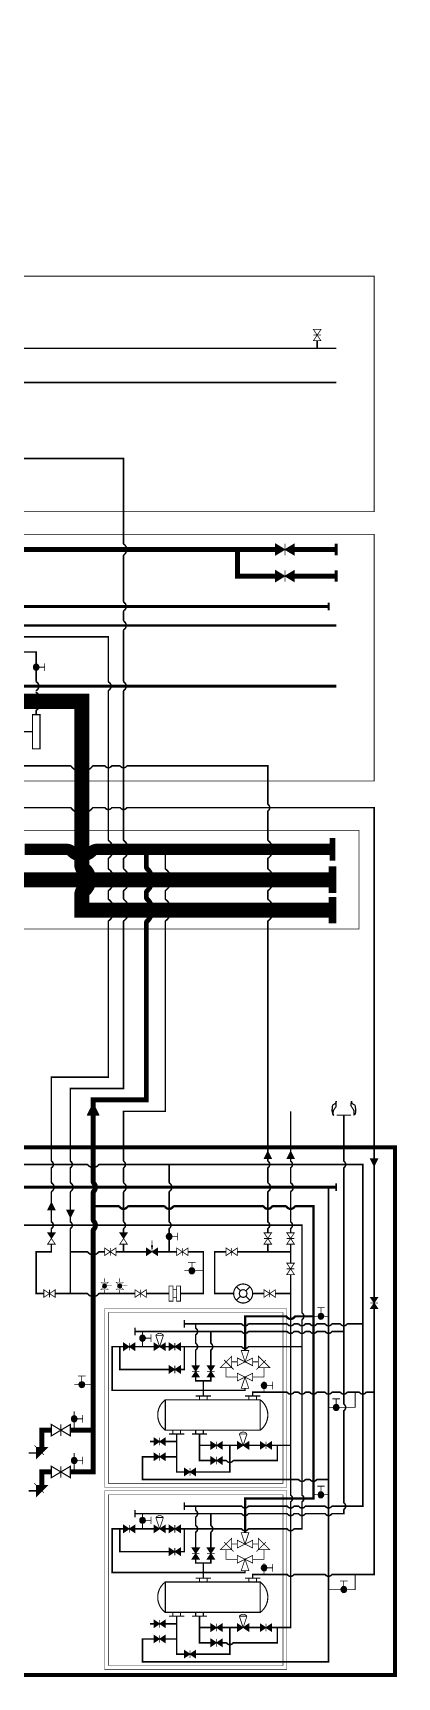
# Model space of a CAD drawing. Header units: millimetres. Extents: x 0 to 2500, y 0 to 1760.
# Drawn here: x 1770.1 to 1866.1, y 444.9 to 878.1 of the extents above; entities that cross this region are included whole.
import ezdxf

# ---------------------------------------------------------------- set-up
doc = ezdxf.new("R2010")
doc.units = ezdxf.units.MM
doc.linetypes.add('ACAD_ISO03W100', pattern=[30, 12, -18])
doc.linetypes.add('ACAD_ISO04W100', pattern=[30, 24, -3, 0, -3])
for name, color, linetype in [('Вентили регул.50', 7, 'Continuous'), ('Диафрагмы 80', 7, 'Continuous'), ('Емкости', 7, 'Continuous'), ('Задвижки 150', 7, 'Continuous'), ('Задвижки 50', 7, 'Continuous'), ('Клапаны 50', 7, 'Continuous'), ('Клапаны регул.50', 7, 'Continuous'), ('Краны 15', 7, 'Continuous'), ('Краны 20', 7, 'Continuous'), ('Краны 25', 7, 'Continuous'), ('Краны шар.пн.прив.700', 7, 'Continuous'), ('Краны шар.ручн.т.10', 7, 'Continuous'), ('Площадки', 7, 'Continuous'), ('ППК 50', 7, 'Continuous'), ('Рсходомеры', 7, 'Continuous'), ('Свечи', 7, 'Continuous'), ('Трубы 108', 7, 'Continuous'), ('Трубы 159', 7, 'Continuous'), ('Трубы 25', 7, 'Continuous'), ('Трубы 530', 7, 'Continuous'), ('Трубы 57', 7, 'Continuous'), ('Трубы 720', 7, 'Continuous'), ('Трубы 89', 7, 'Continuous'), ('Устр-ва переключ.', 7, 'Continuous'), ('Штрих пункт.', 7, 'ACAD_ISO04W100')]:
    doc.layers.add(name, color=color, linetype=linetype)

# ---------------------------------------------------------------- blocks, each defined once
blk = doc.blocks.new('Заглушка 159')
at = {"layer": 'Трубы 159', "const_width": 0.8}
blk.add_lwpolyline([(0, 1.5), (0, -1.5)], dxfattribs=at)
blk = doc.blocks.new('Заглушка 108')
at = {"layer": 'Трубы 108', "const_width": 0.5}
blk.add_lwpolyline([(0, 1), (0, -1)], dxfattribs=at)
blk = doc.blocks.new('Заглушка 530')
at = {"layer": 'Трубы 530', "const_width": 1.5}
blk.add_lwpolyline([(0, 3), (0, -3)], dxfattribs=at)
blk = doc.blocks.new('Кран шар.пн.прив.700')
at = {"layer": 'Краны шар.пн.прив.700'}
h = blk.add_hatch(color=256, dxfattribs=at)
h.paths.add_polyline_path([(4.5, 0), (0, 3.5), (0, -3.5)])
h.paths.add_polyline_path([(4.5, 0), (9, -3.5), (9, 3.5)])
at = {"layer": 'Краны шар.пн.прив.700', "const_width": 0.3}
for points in [[(0, 8), (9, 8), (9, 6), (0, 6)], [(0, 3.5), (0, -3.5), (9, 3.5), (9, -3.5)]]:
    blk.add_lwpolyline(points, close=True, dxfattribs=at)
blk.add_lwpolyline([(4.5, 0), (4.5, 6)], dxfattribs=at)
blk.add_lwpolyline([(1.67, 0, 1), (7.33, 0, 1), (1.67, 0, 1.883578)], format="xyb", dxfattribs=at)
blk = doc.blocks.new('Кран 20')
at = {"layer": 'Краны 20'}
blk.add_hatch(color=256, dxfattribs=at).paths.add_polyline_path([(0, 0.75, 1), (0, -0.75, 1)])
at = {"layer": 'Краны 20', "const_width": 0.2}
for points in [[(1, 2.25), (-1, 2.25)], [(0, 0.75), (0, 2.25)]]:
    blk.add_lwpolyline(points, dxfattribs=at)
at = {"layer": 'Краны 20'}
blk.add_lwpolyline([(0, 0.75, 1), (0, -0.75, 1), (0, 0.75, 1)], format="xyb", dxfattribs=at)
blk = doc.blocks.new('Задвижка 150 непрох.')
at = {"layer": 'Задвижки 150'}
h = blk.add_hatch(color=256, dxfattribs=at)
h.paths.add_polyline_path([(0, -1.5), (2.5, 0), (0, 1.5)])
h.paths.add_polyline_path([(2.5, 0), (5, -1.5), (5, 1.5)])
at = {"layer": 'Задвижки 150', "const_width": 0.2}
blk.add_lwpolyline([(5, -1.5), (0, 1.5), (0, -1.5), (5, 1.5)], close=True, dxfattribs=at)
blk.add_lwpolyline([(2.5, 1.5), (2.5, -1.5)], dxfattribs=at)
blk = doc.blocks.new('Задвижка 50')
at = {"layer": 'Задвижки 50', "const_width": 0.2}
blk.add_lwpolyline([(3, -1), (3, 1), (0, -1), (0, 1)], close=True, dxfattribs=at)
blk.add_lwpolyline([(1.5, 1), (1.5, -1)], dxfattribs=at)
blk = doc.blocks.new('Пересеч. 57-159')
at = {"layer": 'Трубы 57'}
blk.add_lwpolyline([(-1.6, 0, 0.4, 0.4, -0.236068), (-1.4, -0.1, 0.4, 0.4, 0.236068), (0, -0.8, 0.4, 0.4, 0.236068), (1.4, -0.1, 0.4, 0.4, -0.236068), (1.6, 0, 0, 0, 0)], format="xyseb", dxfattribs=at)
blk = doc.blocks.new('Пересеч. 57-108')
at = {"layer": 'Трубы 57', "const_width": 0.4}
blk.add_lwpolyline([(-1.4, 0, -0.236068), (-1, -0.2, 0.236068), (0, -0.7, 0.236068), (1, -0.2, -0.236068), (1.4, 0)], format="xyb", dxfattribs=at)
blk = doc.blocks.new('Пересеч. 57-57')
at = {"layer": 'Трубы 57'}
blk.add_lwpolyline([(-1, 0, 0.4, 0.4, -0.236068), (-0.8, -0.1, 0.4, 0.4, 0.236068), (0, -0.5, 0.4, 0.4, 0.236068), (0.8, -0.1, 0.4, 0.4, -0.236068), (1, 0, 0, 0, 0)], format="xyseb", dxfattribs=at)
blk = doc.blocks.new('Пересеч. 57-325')
at = {"layer": 'Трубы 57'}
blk.add_lwpolyline([(-2.5, 0, 0.4, 0.4, -0.236068), (-2.3, -0.1, 0.4, 0.4, 0.226986), (0, -1.3, 0.4, 0.4, 0.226986), (2.3, -0.1, 0.4, 0.4, -0.236068), (2.5, 0, 0, 0, 0)], format="xyseb", dxfattribs=at)
blk = doc.blocks.new('Пересеч.57-720')
at = {"layer": 'Краны 25'}
blk.add_lwpolyline([(-3, 0, 0.4, 0.4, -0.236068), (-2.8, -0.1, 0.4, 0.4, 0.236068), (0, -1.5, 0.4, 0.4, 0.236068), (2.8, -0.1, 0.4, 0.4, -0.236068), (3, 0, 0, 0, 0)], format="xyseb", dxfattribs=at)
blk = doc.blocks.new('Заглушка 720')
at = {"layer": 'Трубы 720', "const_width": 2}
blk.add_lwpolyline([(0, 3.5), (0, -3.5)], dxfattribs=at)
blk = doc.blocks.new('Пересеч. 159-720')
at = {"layer": 'Трубы 159', "const_width": 1.3}
blk.add_lwpolyline([(-3.5, 0, -0.205258), (-2.8, -0.3, 0.20548), (0, -1.5, 0.20548), (2.8, -0.3, -0.205258), (3.5, 0)], format="xyb", dxfattribs=at)
blk = doc.blocks.new('Пересеч. 530-720')
at = {"layer": 'Трубы 530'}
blk.add_lwpolyline([(-4, 0, 3, 3, -0.205258), (-2.6, -0.6, 3, 3, 0.207682), (0, -1.7, 3, 3, 0.207682), (2.6, -0.6, 3, 3, -0.205258), (4, 0, 0, 0, 0)], format="xyseb", dxfattribs=at)
blk = doc.blocks.new('Пересеч. 720-720')
at = {"layer": 'Трубы 720'}
blk.add_lwpolyline([(-4.1, 0, 4, 4, -0.209178), (-2.5, -0.7, 4, 4, 0.208085), (0, -1.8, 4, 4, 0.208085), (2.5, -0.7, 4, 4, -0.209178), (4.1, 0, 0, 0, 0)], format="xyseb", dxfattribs=at)
blk = doc.blocks.new('Стрелка 57')
at = {"layer": 'Трубы 57'}
h = blk.add_hatch(color=256, dxfattribs=at)
h.paths.add_polyline_path([(0, 0), (0, -1), (2, 0)])
h.paths.add_polyline_path([(0, 1), (0, 0), (2, 0)])
at = {"layer": 'Трубы 57', "const_width": 0.2}
blk.add_lwpolyline([(0, -1), (0, 1), (2, 0)], close=True, dxfattribs=at)
blk = doc.blocks.new('Задвижка 150')
at = {"layer": 'Задвижки 150', "const_width": 0.3}
blk.add_lwpolyline([(5, -1.5), (0, 1.5), (0, -1.5), (5, 1.5)], close=True, dxfattribs=at)
blk.add_lwpolyline([(2.5, 1.5), (2.5, -1.5)], dxfattribs=at)
blk = doc.blocks.new('ППК 50 непрох.')
at = {"layer": 'ППК 50'}
h = blk.add_hatch(color=256, dxfattribs=at)
h.paths.add_polyline_path([(-1.5, 0), (0, 1.5), (-1.5, 3)])
h.paths.add_polyline_path([(1.5, 0), (0, 1.5), (-1.5, 0)])
at = {"layer": 'ППК 50', "const_width": 0.2}
blk.add_lwpolyline([(-2, -0.5), (0.5, 2)], dxfattribs=at)
blk.add_lwpolyline([(1.5, 0), (-1.5, 3), (-1.5, 0)], close=True, dxfattribs=at)
blk = doc.blocks.new('Стрелка 159')
at = {"layer": 'Трубы 159'}
blk.add_hatch(color=256, dxfattribs=at).paths.add_polyline_path([(1.5, 0), (-1.5, 0), (0, -3)])
blk.add_lwpolyline([(-1.5, 0), (1.5, 0), (0, -3)], close=True, dxfattribs=at)
blk = doc.blocks.new('Клапан 50')
at = {"layer": 'Клапаны 50'}
blk.add_hatch(color=256, dxfattribs=at).paths.add_polyline_path([(3, -1), (3, 1), (1.5, 0)])
at = {"layer": 'Клапаны 50', "const_width": 0.2}
blk.add_lwpolyline([(0, 1), (0, -1), (3, 1), (3, -1)], close=True, dxfattribs=at)
blk = doc.blocks.new('Задвижка 50 непрох.')
at = {"layer": 'Задвижки 50'}
h = blk.add_hatch(color=256, dxfattribs=at)
h.paths.add_polyline_path([(0, 1), (0, -1), (1.5, 0)])
h.paths.add_polyline_path([(3, -1), (3, 1), (1.5, 0)])
at = {"layer": 'Задвижки 50', "const_width": 0.2}
blk.add_lwpolyline([(3, -1), (3, 1), (0, -1), (0, 1)], close=True, dxfattribs=at)
blk.add_lwpolyline([(1.5, 1), (1.5, -1)], dxfattribs=at)
blk = doc.blocks.new('Кран шар.ручн.т.10')
at = {"layer": 'Краны шар.ручн.т.10'}
h = blk.add_hatch(color=256, dxfattribs=at)
h.paths.add_polyline_path([(1, 0), (1.35, -0.35, 0.198912), (1.5, 0, 0.198912), (1.35, 0.35)])
h.paths.add_polyline_path([(0.65, -0.35, 0.414214), (1.35, -0.35), (1, 0)])
h.paths.add_polyline_path([(0.5, 0, 0.198912), (0.65, -0.35), (1, 0), (0.65, 0.35, 0.198912)])
h.paths.add_polyline_path([(1, 0), (1.35, 0.35, 0.414214), (0.65, 0.35)])
at = {"layer": 'Краны шар.ручн.т.10', "const_width": 0.1}
blk.add_lwpolyline([(0, 1), (0, -1), (2, 1), (2, -1)], close=True, dxfattribs=at)
at = {"layer": 'Краны шар.ручн.т.10'}
blk.add_lwpolyline([(0.5, 0, 1), (1.5, 0, 1), (0.5, 0, 1)], format="xyb", dxfattribs=at)
at = {"layer": 'Краны шар.ручн.т.10', "const_width": 0.1}
blk.add_lwpolyline([(1, 0), (1, 2)], dxfattribs=at)
blk = doc.blocks.new('Вентиль регул. 50 непрох.')
at = {"layer": 'Вентили регул.50'}
h = blk.add_hatch(color=256, dxfattribs=at)
h.paths.add_polyline_path([(0, 1), (0, -1), (1.5, 0)])
h.paths.add_polyline_path([(3, 1), (1.5, 0), (3, -1)])
at = {"layer": 'Вентили регул.50', "const_width": 0.2}
blk.add_lwpolyline([(3, -1), (3, 1), (0, -1), (0, 1)], close=True, dxfattribs=at)
blk.add_lwpolyline([(1.5, 1.7), (1.5, 3)], dxfattribs=at)
at = {"layer": 'Вентили регул.50'}
blk.add_solid([(1.78, 1.7), (1.5, 0), (1.22, 1.7)], dxfattribs=at)
blk = doc.blocks.new('Диафрагма 80')
at = {"layer": 'Диафрагмы 80', "const_width": 0.2}
for points in [[(-2, 0), (2, 0), (2, -1), (-2, -1)], [(-2, -2), (2, -2), (2, -3), (-2, -3)]]:
    blk.add_lwpolyline(points, close=True, dxfattribs=at)
for points in [[(-1, -1), (-1, -2)], [(1, -1), (1, -2)]]:
    blk.add_lwpolyline(points, dxfattribs=at)
blk = doc.blocks.new('Рсходомер')
at = {"layer": 'Рсходомеры', "const_width": 0.3}
for points in [[(0.73, -1.77, 1), (4.27, 1.77, 1), (0.73, -1.77, 2.135042)], [(3.21, -0.71, 1), (1.79, 0.71, 1), (3.21, -0.71, 1)]]:
    blk.add_lwpolyline(points, format="xyb", dxfattribs=at)
for points in [[(1.79, 0.71), (0.73, 1.77)], [(3.21, 0.71), (4.27, 1.77)], [(0.73, -1.77), (1.79, -0.71)], [(4.27, -1.77), (3.21, -0.71)]]:
    blk.add_lwpolyline(points, dxfattribs=at)
blk = doc.blocks.new('Пересеч. 159-108')
at = {"layer": 'Трубы 159'}
blk.add_lwpolyline([(-1.5, 0, 1.3, 1.3, -0.192582), (-1, -0.2, 1.3, 1.3, 0.192582), (0, -0.6, 1.3, 1.3, 0.192582), (1, -0.2, 1.3, 1.3, -0.192582), (1.5, 0, 0, 0, 0)], format="xyseb", dxfattribs=at)
blk = doc.blocks.new('Пересеч. 89-108')
at = {"layer": 'Трубы 89', "const_width": 0.6}
blk.add_lwpolyline([(-1.4, 0, -0.236068), (-1, -0.2, 0.236068), (0, -0.7, 0.236068), (1, -0.2, -0.236068), (1.4, 0)], format="xyb", dxfattribs=at)
blk = doc.blocks.new('Заглушка 57')
at = {"layer": 'Трубы 57', "const_width": 0.4}
blk.add_lwpolyline([(0, 1), (0, -1)], dxfattribs=at)
blk = doc.blocks.new('Устр-во переключ. 50')
at = {"layer": 'Устр-ва переключ.', "const_width": 0.2}
for points in [[(-7, 2), (-7, 5), (-4.5, 5)], [(-5, 3), (-2.5, 5.5)], [(-3, 3.5), (-3, 2)], [(-7, -2), (-7, -5), (-4.5, -5)], [(-5, -3), (-2.5, -5.5)], [(-3, -3.5), (-3, -2)]]:
    blk.add_lwpolyline(points, dxfattribs=at)
for points in [[(-1.5, 3.5), (-4.5, 6.5), (-4.5, 3.5)], [(-6, -2), (-8, -2), (-6, 2), (-8, 2)], [(-2, -2), (-4, -2), (-2, 2), (-4, 2)], [(-4.5, -6.5), (-4.5, -3.5), (-1.5, -3.5)]]:
    blk.add_lwpolyline(points, close=True, dxfattribs=at)
at = {"layer": 'Устр-ва переключ.'}
for points in [[(-7, 0, 0.2, 0.2, 0), (-10, 1, 0.2, 0.2, 0), (-10, -1, 0.2, 0.2, 0), (-7, 0, 0, 0, 0)], [(-3, 0, 0.2, 0.2, 0), (0, -1, 0.2, 0.2, 0), (0, 1, 0.2, 0.2, 0), (-3, 0, 0, 0, 0)]]:
    blk.add_lwpolyline(points, format="xyseb", dxfattribs=at)
blk = doc.blocks.new('Кран 15')
at = {"layer": 'Краны 15'}
blk.add_hatch(color=256, dxfattribs=at).paths.add_polyline_path([(-0.75, 0.75, 1), (0.75, 0.75, 1)])
at = {"layer": 'Краны 15', "const_width": 0.2}
for points in [[(-2.25, 1.75), (-2.25, -0.25)], [(-0.75, 0.75), (-2.25, 0.75)]]:
    blk.add_lwpolyline(points, dxfattribs=at)
at = {"layer": 'Краны 15'}
blk.add_lwpolyline([(-0.75, 0.75, 1), (0.75, 0.75, 1), (-0.75, 0.75, 1)], format="xyb", dxfattribs=at)
blk = doc.blocks.new('Клапан регул.50 непрох.')
at = {"layer": 'Клапаны регул.50'}
h = blk.add_hatch(color=256, dxfattribs=at)
h.paths.add_polyline_path([(0, 1), (0, -1), (1.5, 0)])
h.paths.add_polyline_path([(1.5, 0), (3, -1), (3, 1)])
blk.add_hatch(color=256, dxfattribs=at).paths.add_polyline_path([(3, -1), (3, 1), (1.5, 0)])
at = {"layer": 'Клапаны регул.50', "const_width": 0.2}
blk.add_lwpolyline([(0, 1), (0, -1), (3, 1), (3, -1)], close=True, dxfattribs=at)
blk.add_lwpolyline([(2.5, 3, 0.5), (0.5, 3)], format="xyb", dxfattribs=at)
for points in [[(0.5, 3), (1.5, 0)], [(0.5, 3), (2.5, 3)], [(2.5, 3), (1.5, 0)]]:
    blk.add_lwpolyline(points, dxfattribs=at)

msp = doc.modelspace()

# ---------------------------------------------------------------- linework, layer by layer
at = {"layer": 'Емкости', "const_width": 0.3}
for points in [[(1805, 518, 0.5), (1805, 510)], [(1830, 510, 0.5), (1830, 518)], [(1805, 470, 0.5), (1805, 462)], [(1830, 462, 0.5), (1830, 470)]]:
    msp.add_lwpolyline(points, format="xyb", dxfattribs=at)
for points in [[(1805, 510), (1830, 510), (1830, 518), (1805, 518)], [(1805, 462), (1830, 462), (1830, 470), (1805, 470)]]:
    msp.add_lwpolyline(points, close=True, dxfattribs=at)
for points in [[(1813, 519), (1817, 519)], [(1814, 518), (1814, 519)], [(1816, 518), (1816, 519)], [(1826, 519), (1830, 519)], [(1827, 518), (1827, 519)], [(1829, 518), (1829, 519)], [(1806, 509), (1810, 509)], [(1807, 510), (1807, 509)], [(1809, 510), (1809, 509)], [(1812, 509), (1816, 509)], [(1813, 510), (1813, 509)], [(1815, 510), (1815, 509)], [(1813, 471), (1817, 471)], [(1814, 470), (1814, 471)], [(1816, 470), (1816, 471)], [(1826, 471), (1830, 471)], [(1827, 470), (1827, 471)], [(1829, 470), (1829, 471)], [(1806, 461), (1810, 461)], [(1807, 462), (1807, 461)], [(1809, 462), (1809, 461)], [(1812, 461), (1816, 461)], [(1813, 462), (1813, 461)], [(1815, 462), (1815, 461)]]:
    msp.add_lwpolyline(points, dxfattribs=at)
at = {"layer": 'Площадки', "const_width": 0.1}
for points in [[(1328, 585), (1866, 585), (1866, 445), (1328, 445)], [(1865, 446), (1329, 446), (1329, 584), (1865, 584)], [(1789, 542), (1837, 542), (1837, 495), (1789, 495)], [(1790, 541), (1836, 541), (1836, 496), (1790, 496)], [(1789, 494), (1837, 494), (1837, 447), (1789, 447)], [(1790, 493), (1836, 493), (1836, 448), (1790, 448)]]:
    msp.add_lwpolyline(points, close=True, dxfattribs=at)
at = {"layer": 'Площадки', "linetype": 'ACAD_ISO03W100', "ltscale": 1.5, "const_width": 1}
msp.add_lwpolyline([(1328.5, 584.5), (1865.5, 584.5), (1865.5, 445.5), (1328.5, 445.5)], close=True, dxfattribs=at)
at = {"layer": 'Свечи', "const_width": 0.3}
msp.add_lwpolyline([(1850.12, 593), (1853.88, 593)], dxfattribs=at)
at = {"layer": 'Свечи'}
for points, start_tangent, end_tangent in [([(1849.38, 593), (1849, 593.46), (1848.88, 594.15), (1848.88, 594.49), (1848.95, 594.72), (1848.98, 595.04), (1848.98, 595.31), (1849.07, 595.59), (1849.38, 595.81), (1849.64, 595.97), (1849.84, 596.13), (1849.94, 596.36), (1849.98, 596.64), (1849.98, 596.59), (1850, 596.32), (1850.03, 595.93), (1850.03, 595.58), (1849.98, 595.26), (1849.8, 595.01), (1849.59, 594.69), (1849.34, 594.28), (1849.25, 593.87), (1849.22, 593.37), (1849.25, 593.16), (1849.38, 593)], (-0.877827, 0.478977), (-0.877827, 0.478977)), ([(1854.62, 593), (1855, 593.46), (1855.12, 594.15), (1855.12, 594.49), (1855.05, 594.72), (1855.02, 595.04), (1855.02, 595.31), (1854.93, 595.59), (1854.62, 595.81), (1854.36, 595.97), (1854.16, 596.13), (1854.06, 596.36), (1854.02, 596.64), (1854.02, 596.59), (1854, 596.32), (1853.97, 595.93), (1853.97, 595.58), (1854.02, 595.26), (1854.2, 595.01), (1854.41, 594.69), (1854.66, 594.28), (1854.75, 593.87), (1854.78, 593.37), (1854.75, 593.16), (1854.62, 593)], (0.877827, 0.478977), (0.877827, 0.478977))]:
    msp.add_spline(points, degree=3, dxfattribs=dict(at, start_tangent=start_tangent, end_tangent=end_tangent))
at = {"layer": 'Трубы 108'}
for points in [[(1618.4, 727, 0.8, 0.8, 0), (1848, 727, 0, 0, 0)], [(1618.4, 706, 0.8, 0.8, 0), (1850, 706, 0, 0, 0)]]:
    msp.add_lwpolyline(points, format="xyseb", dxfattribs=at)
at = {"layer": 'Трубы 108', "const_width": 0.8}
msp.add_lwpolyline([(1709, 574), (1850, 574)], dxfattribs=at)
at = {"layer": 'Трубы 159', "const_width": 1.3}
for points in [[(1834, 742), (1676.5, 742)], [(1824, 742), (1824, 735), (1834, 735)], [(1839, 735), (1850, 735)], [(1800, 663), (1800, 658.5)], [(1800, 651.5), (1800, 650.5)], [(1800, 643.5), (1800, 597), (1786, 597), (1786, 575.5)], [(1786, 572.5), (1786, 565.5)], [(1786, 562.5), (1786, 499), (1780, 499)], [(1775, 510), (1772.5, 510), (1772.5, 505.5)], [(1786, 510), (1780, 510)]]:
    msp.add_lwpolyline(points, dxfattribs=at)
at = {"layer": 'Трубы 159'}
for points in [[(1850, 742, 1.3, 1.3, 0), (1839, 742, 1.3, 1.3, 0)], [(1775, 499, 1.3, 1.3, 0), (1772.5, 499, 1.3, 1.3, 0), (1772.5, 495.5, 0, 0, 0)]]:
    msp.add_lwpolyline(points, format="xyseb", dxfattribs=at)
at = {"layer": 'Трубы 25', "const_width": 0.2}
for points in [[(1815, 552), (1810, 552)], [(1789, 549), (1789, 550)], [(1789, 546), (1789, 547)], [(1793, 549), (1793, 550)], [(1793, 546), (1793, 547)], [(1848, 540), (1844, 540)], [(1799, 536), (1799, 532)], [(1786, 522), (1781, 522)], [(1831, 520), (1831, 523)], [(1855, 520), (1855, 516), (1848, 516)], [(1781, 510), (1781, 515)], [(1781, 499), (1781, 504)], [(1848, 493), (1844, 493)], [(1799, 488), (1799, 484)], [(1831, 472), (1831, 475)], [(1855, 472), (1855, 468), (1848, 468)]]:
    msp.add_lwpolyline(points, dxfattribs=at)
at = {"layer": 'Трубы 530', "const_width": 3}
for points in [[(1779, 663), (1768, 663)], [(1849, 663), (1787, 663)]]:
    msp.add_lwpolyline(points, dxfattribs=at)
at = {"layer": 'Трубы 57', "const_width": 0.4}
for points in [[(1845, 795), (1845, 797)], [(1711.4, 795), (1850, 795)], [(1711.4, 786), (1850, 786)], [(1711, 719), (1790, 719), (1790, 707.4)], [(1771, 707.4), (1771, 715), (1706.4, 715)], [(1790, 704.6), (1790, 665.5)], [(1771, 698.5), (1771, 699.5)], [(1767, 685), (1780, 685)], [(1786, 685), (1789, 685)], [(1767, 674), (1780, 674)], [(1786, 674), (1789, 674)], [(1791, 674), (1793, 674)], [(1805, 663), (1805, 658)], [(1790, 644), (1790, 603), (1775, 603), (1775, 581)], [(1805, 644), (1805, 594), (1794, 594), (1794, 581)], [(1832, 644), (1832, 581)], [(1708.6, 601), (1719, 601), (1719, 580), (1784.4, 580)], [(1838, 594), (1838, 581)], [(1852, 593), (1852, 581)], [(1775, 579), (1775, 575.4)], [(1794, 579), (1794, 575.4)], [(1806, 580), (1806, 575.4)], [(1832, 579), (1832, 575.4)], [(1838, 579), (1838, 575.4)], [(1852, 579), (1852, 517)], [(1775, 572.6), (1775, 565)], [(1794, 572.6), (1794, 565)], [(1806, 572.6), (1806, 565)], [(1832, 572.6), (1832, 565)], [(1838, 572.6), (1838, 565)], [(1747.4, 564), (1841, 564), (1841, 541)], [(1775, 563), (1775, 562)], [(1794, 563), (1794, 562)], [(1806, 563), (1806, 557)], [(1832, 563), (1832, 562)], [(1838, 563), (1838, 562)], [(1775, 559), (1775, 557), (1771, 557), (1771, 546), (1773, 546)], [(1838, 559), (1838, 554)], [(1800, 557), (1792, 557)], [(1808, 557), (1803, 557)], [(1809, 546), (1815, 546), (1815, 557), (1811, 557)], [(1821, 557), (1818, 557), (1818, 546), (1823, 546)], [(1838, 557), (1824, 557)], [(1776, 546), (1784.4, 546)], [(1787.6, 546), (1797, 546)], [(1800, 546), (1806, 546)], [(1828, 546), (1831, 546)], [(1834, 546), (1838, 546)], [(1825, 538), (1810, 538)], [(1813, 538), (1813, 537)], [(1837, 538), (1827, 538)], [(1840, 538), (1839, 538)], [(1841, 539), (1841, 493)], [(1843, 538), (1842, 538)], [(1847, 538), (1845, 538)], [(1851, 538), (1849, 538)], [(1857, 538), (1853, 538)], [(1825, 536), (1797, 536)], [(1813, 535), (1813, 533)], [(1817, 533), (1817, 536)], [(1837, 536), (1827, 536)], [(1840, 536), (1839, 536)], [(1843, 536), (1842, 536)], [(1847, 536), (1845, 536)], [(1852, 536), (1849, 536)], [(1794, 532), (1791, 532), (1791, 520.5), (1826, 520.5), (1826, 521)], [(1806, 526), (1793, 526), (1793, 532)], [(1802, 532), (1797, 532)], [(1806, 532), (1805, 532)], [(1810, 532), (1810, 526), (1809, 526)], [(1825, 532), (1809, 532)], [(1813, 531), (1813, 527)], [(1817, 527), (1817, 531)], [(1841, 532), (1827, 532)], [(1813, 524), (1813, 523), (1817, 523), (1817, 524)], [(1815, 523), (1815, 519)], [(1837, 520), (1828, 520), (1828, 519)], [(1840, 520), (1839, 520)], [(1843, 520), (1842, 520)], [(1847, 520), (1845, 520)], [(1851, 520), (1849, 520)], [(1856, 520), (1853, 520)], [(1860, 520), (1858, 520)], [(1802, 507), (1801, 507)], [(1808, 507), (1805, 507)], [(1808, 509), (1808, 499), (1810, 499)], [(1769, 504), (1771, 504)], [(1840, 497), (1799, 497), (1799, 503), (1802, 503)], [(1805, 503), (1808, 503)], [(1813, 499), (1822, 499), (1822, 506)], [(1817, 506), (1814, 506)], [(1824, 506), (1820, 506)], [(1830, 506), (1827, 506)], [(1838, 506), (1833, 506)], [(1820, 502), (1821, 502)], [(1769, 494), (1771, 494)], [(1843, 497), (1842, 497)], [(1848, 497), (1845, 497)], [(1825, 490), (1810, 490)], [(1813, 490), (1813, 489)], [(1837, 490), (1827, 490)], [(1840, 490), (1839, 490)], [(1847, 490), (1842, 490)], [(1825, 488), (1797, 488)], [(1813, 487), (1813, 485)], [(1817, 485), (1817, 488)], [(1837, 488), (1827, 488)], [(1840, 488), (1839, 488)], [(1847, 488), (1842, 488)], [(1794, 484), (1791, 484), (1791, 472.5), (1826, 472.5), (1826, 473)], [(1806, 478), (1793, 478), (1793, 484)], [(1802, 484), (1797, 484)], [(1806, 484), (1805, 484)], [(1810, 484), (1810, 478), (1809, 478)], [(1825, 484), (1809, 484)], [(1813, 483), (1813, 479)], [(1817, 479), (1817, 483)], [(1837, 484), (1827, 484)], [(1813, 476), (1813, 475), (1817, 475), (1817, 476)], [(1815, 475), (1815, 471)], [(1837, 472), (1828, 472), (1828, 471)], [(1847, 472), (1839, 472)], [(1802, 459), (1801, 459)], [(1808, 459), (1805, 459)], [(1808, 461), (1808, 451), (1810, 451)], [(1805, 455), (1808, 455)], [(1813, 451), (1822, 451), (1822, 458)], [(1817, 458), (1814, 458)], [(1824, 458), (1820, 458)], [(1830, 458), (1827, 458)], [(1820, 454), (1821, 454)]]:
    msp.add_lwpolyline(points, dxfattribs=at)
at = {"layer": 'Трубы 57'}
for points in [[(1711.4, 766, 0.4, 0.4, 0), (1794, 766, 0.4, 0.4, 0), (1794, 743.6, 0.4, 0.4, 0)], [(1794, 740.4, 0.4, 0.4, 0), (1794, 728.4, 0.4, 0.4, 0)], [(1794, 725.6, 0.4, 0.4, 0), (1794, 723.4, 0.4, 0.4, 0)], [(1794, 720.6, 0.4, 0.4, 0), (1794, 707.4, 0.4, 0.4, 0)], [(1794, 704.6, 0.4, 0.4, 0), (1794, 665.5, 0.4, 0.4, 0)], [(1791, 685, 0.4, 0.4, 0), (1793, 685, 0.4, 0.4, 0)], [(1795, 685, 0.4, 0.4, 0), (1832, 685, 0.4, 0.4, 0), (1832, 675, 0.4, 0.4, 0)], [(1795, 674, 0.4, 0.4, 0), (1860, 674, 0.4, 0.4, 0), (1860, 545, 0.4, 0.4, 0)], [(1832, 673, 0.4, 0.4, 0), (1832, 665.5, 0.4, 0.4, 0)], [(1790, 660.5, 0.4, 0.4, 0), (1790, 658, 0.4, 0.4, 0)], [(1794, 660.5, 0.4, 0.4, 0), (1794, 658, 0.4, 0.4, 0)], [(1832, 660.5, 0.4, 0.4, 0), (1832, 658, 0.4, 0.4, 0)], [(1790, 652, 0.4, 0.4, 0), (1790, 650, 0.4, 0.4, 0)], [(1794, 652, 0.4, 0.4, 0), (1794, 650, 0.4, 0.4, 0)], [(1805, 652, 0.4, 0.4, 0), (1805, 650, 0.4, 0.4, 0)], [(1832, 652, 0.4, 0.4, 0), (1832, 650, 0.4, 0.4, 0)], [(1794, 644, 0.4, 0.4, 0), (1794, 600, 0.4, 0.4, 0), (1780, 600, 0.4, 0.4, 0), (1780, 581, 0.4, 0.4, 0)], [(1780, 579, 0.4, 0.4, 0), (1780, 575.4, 0.4, 0.4, 0)], [(1787.6, 580, 0.4, 0.4, 0), (1857, 580, 0.4, 0.4, 0), (1857, 490, 0.4, 0.4, 0), (1849, 490, 0, 0, 0)], [(1780, 572.6, 0.4, 0.4, 0), (1780, 565, 0.4, 0.4, 0)], [(1848, 574, 0.4, 0.4, 0), (1848, 449, 0.4, 0.4, 0), (1799, 449, 0.4, 0.4, 0), (1799, 455, 0.4, 0.4, 0), (1802, 455, 0, 0, 0)], [(1780, 563, 0.4, 0.4, 0), (1780, 546, 0, 0, 0)], [(1794, 559, 0.4, 0.4, 0), (1794, 557, 0, 0, 0)], [(1832, 559, 0.4, 0.4, 0), (1832, 557, 0, 0, 0)], [(1784.4, 557, 0.4, 0.4, 0), (1780, 557, 0, 0, 0)], [(1789, 557, 0.4, 0.4, 0), (1787.6, 557, 0.4, 0.4, 0)], [(1838, 551, 0.4, 0.4, 0), (1838, 493, 0.4, 0.4, 0)], [(1860, 542, 0.4, 0.4, 0), (1860, 472, 0.4, 0.4, 0), (1849, 472, 0, 0, 0)], [(1852, 515, 0.4, 0.4, 0), (1852, 491, 0.4, 0.4, 0)], [(1817, 502, 0.4, 0.4, 0), (1814, 502, 0.4, 0.4, 0), (1814, 509, 0, 0, 0)], [(1823, 502, 0.4, 0.4, 0), (1834.5, 502, 0.4, 0.4, 0), (1834.5, 506, 0, 0, 0)], [(1838, 491, 0.4, 0.4, 0), (1838, 458, 0.4, 0.4, 0), (1833, 458, 0, 0, 0)], [(1841, 491, 0.4, 0.4, 0), (1841, 484, 0.4, 0.4, 0), (1839, 484, 0, 0, 0)], [(1852, 489, 0.4, 0.4, 0), (1852, 488, 0.4, 0.4, 0), (1849, 488, 0, 0, 0)], [(1817, 454, 0.4, 0.4, 0), (1814, 454, 0.4, 0.4, 0), (1814, 461, 0, 0, 0)], [(1823, 454, 0.4, 0.4, 0), (1834.5, 454, 0.4, 0.4, 0), (1834.5, 458, 0, 0, 0)]]:
    msp.add_lwpolyline(points, format="xyseb", dxfattribs=at)
at = {"layer": 'Трубы 720', "const_width": 4}
for points in [[(1719, 698.5), (1719, 702), (1738, 702), (1738, 655), (1849, 655)], [(1783, 659.1), (1783, 702), (1764, 702), (1764, 698.5)], [(1849, 647), (1783, 647), (1783, 650.9)]]:
    msp.add_lwpolyline(points, dxfattribs=at)
at = {"layer": 'Трубы 89', "const_width": 0.6}
for points in [[(1711.4, 722), (1850, 722)], [(1786, 569), (1792.6, 569)], [(1795.4, 569), (1804.6, 569)], [(1807.4, 569), (1830.6, 569)], [(1833.4, 569), (1836.6, 569)], [(1836.6, 540), (1826, 540), (1826, 531)], [(1844, 540), (1839.4, 540)]]:
    msp.add_lwpolyline(points, dxfattribs=at)
at = {"layer": 'Трубы 89'}
msp.add_lwpolyline([(1839.4, 569, 0.6, 0.6, 0), (1844, 569, 0.6, 0.6, 0), (1844, 492, 0.6, 0.6, 0), (1826, 492, 0.6, 0.6, 0), (1826, 483, 0, 0, 0)], format="xyseb", dxfattribs=at)
at = {"layer": 'Штрих пункт.', "const_width": 0.2}
for points in [[(1856, 642), (1256, 642), (1256, 878), (1300, 878), (1300, 668), (1856, 668)], [(1860, 752), (1860, 814), (1095, 814), (1095, 631), (1140, 631), (1140, 752)], [(1860, 681), (1166, 681), (1166, 627), (1166, 596), (1095, 596), (1095, 627), (1143, 627), (1143, 746), (1860, 746)]]:
    msp.add_lwpolyline(points, close=True, dxfattribs=at)

# ---------------------------------------------------------------- block references
at = {"layer": 'Вентили регул.50'}
msp.add_blockref('Вентиль регул. 50 непрох.', (1800, 557), dxfattribs=at)
at = {"layer": 'Диафрагмы 80', "rotation": 90}
msp.add_blockref('Диафрагма 80', (1806, 546), dxfattribs=at)
at = {"layer": 'Задвижки 150'}
for name, p in [('Задвижка 150 непрох.', (1834, 742)), ('Задвижка 150 непрох.', (1834, 735)), ('Задвижка 150', (1775, 510)), ('Задвижка 150', (1775, 499))]:
    msp.add_blockref(name, p, dxfattribs=at)
at = {"layer": 'Задвижки 50'}
for name, p, rotation in [('Задвижка 50', (1845, 797), 90), ('Клапан 50', (1775, 559), 90), ('Клапан 50', (1794, 559), 90), ('Задвижка 50 непрох.', (1813, 527), 270), ('Задвижка 50 непрох.', (1817, 527), 270), ('Задвижка 50 непрох.', (1813, 479), 270), ('Задвижка 50 непрох.', (1817, 479), 270)]:
    msp.add_blockref(name, p, dxfattribs=dict(at, rotation=rotation))
for p in [(1794, 532), (1806, 532), (1806, 526), (1802, 507), (1817, 506), (1830, 506), (1802, 503), (1817, 502), (1810, 499), (1794, 484), (1806, 484), (1806, 478), (1802, 459), (1817, 458), (1830, 458), (1802, 455), (1817, 454), (1810, 451)]:
    msp.add_blockref('Задвижка 50 непрох.', p, dxfattribs=at)
at = {"layer": 'Клапаны регул.50'}
for p in [(1802, 532), (1824, 506), (1802, 484), (1824, 458)]:
    msp.add_blockref('Клапан регул.50 непрох.', p, dxfattribs=at)
at = {"layer": 'Краны 15'}
for p, rotation in [((1845.25, 540), 270), ((1799, 535), 180), ((1831, 522.5), 180), ((1849.25, 516), 270), ((1845.25, 493), 270), ((1799, 487), 180), ((1831, 474.5), 180), ((1851.25, 468), 270)]:
    msp.add_blockref('Кран 15', p, dxfattribs=dict(at, rotation=rotation))
at = {"layer": 'Краны 20', "rotation": 270}
for p in [(1771, 711), (1806, 561), (1781, 513), (1781, 502)]:
    msp.add_blockref('Кран 20', p, dxfattribs=at)
at = {"layer": 'Краны 20'}
for p in [(1812, 552), (1783, 522)]:
    msp.add_blockref('Кран 20', p, dxfattribs=at)
at = {"layer": 'Краны шар.пн.прив.700', "rotation": 270}
msp.add_blockref('Кран шар.пн.прив.700', (1764, 698.5), dxfattribs=at)
at = {"layer": 'Краны шар.ручн.т.10', "rotation": 270}
for p in [(1789, 549), (1793, 549)]:
    msp.add_blockref('Кран шар.ручн.т.10', p, dxfattribs=at)
at = {"layer": 'ППК 50', "rotation": 270}
for p in [(1771, 504), (1771, 494)]:
    msp.add_blockref('ППК 50 непрох.', p, dxfattribs=at)
at = {"layer": 'Рсходомеры'}
msp.add_blockref('Рсходомер', (1823, 546), dxfattribs=at)
at = {"layer": 'Трубы 108'}
for p in [(1848, 727), (1850, 574)]:
    msp.add_blockref('Заглушка 108', p, dxfattribs=at)
at = {"layer": 'Трубы 159'}
for name, p in [('Заглушка 159', (1850, 742)), ('Заглушка 159', (1850, 735)), ('Задвижка 50', (1789, 557)), ('Задвижка 50', (1808, 557)), ('Задвижка 50', (1821, 557)), ('Задвижка 50', (1773, 546)), ('Задвижка 50', (1797, 546)), ('Задвижка 50', (1831, 546))]:
    msp.add_blockref(name, p, dxfattribs=at)
for name, p, rotation in [('Пересеч. 159-720', (1800, 655), 90), ('Пересеч. 159-720', (1800, 647), 90), ('Стрелка 159', (1786, 593), 180), ('Пересеч. 159-108', (1786, 574), 90), ('Пересеч. 159-108', (1786, 564), 90), ('Задвижка 50', (1832, 562), 270), ('Задвижка 50', (1838, 562), 270), ('Задвижка 50', (1838, 554), 270), ('Задвижка 50 непрох.', (1860, 545), 270)]:
    msp.add_blockref(name, p, dxfattribs=dict(at, rotation=rotation))
at = {"layer": 'Трубы 530'}
for name, p in [('Пересеч. 530-720', (1783, 663)), ('Заглушка 530', (1849, 663))]:
    msp.add_blockref(name, p, dxfattribs=at)
at = {"layer": 'Трубы 57'}
for name, p, rotation in [('Пересеч. 57-159', (1794, 742), 90), ('Пересеч. 57-108', (1794, 727), 90), ('Пересеч. 57-108', (1794, 722), 90), ('Пересеч. 57-108', (1771, 706), 90), ('Пересеч. 57-108', (1790, 706), 90), ('Пересеч. 57-108', (1794, 706), 90), ('Пересеч. 57-325', (1771, 702), 90), ('Пересеч. 57-57', (1832, 674), 90), ('Пересеч. 57-325', (1790, 663), 90), ('Пересеч. 57-325', (1794, 663), 90), ('Пересеч. 57-325', (1832, 663), 90), ('Пересеч.57-720', (1790, 655), 90), ('Пересеч.57-720', (1794, 655), 90), ('Пересеч.57-720', (1805, 655), 90), ('Пересеч.57-720', (1832, 655), 90), ('Пересеч.57-720', (1790, 647), 90), ('Пересеч.57-720', (1794, 647), 90), ('Пересеч.57-720', (1805, 647), 90), ('Пересеч.57-720', (1832, 647), 90), ('Пересеч. 57-57', (1775, 580), 90), ('Пересеч. 57-57', (1780, 580), 90), ('Пересеч. 57-57', (1794, 580), 90), ('Стрелка 57', (1832, 581.5), 90), ('Пересеч. 57-57', (1832, 580), 90), ('Стрелка 57', (1838, 581.5), 90), ('Пересеч. 57-57', (1838, 580), 90), ('Пересеч. 57-57', (1852, 580), 90), ('Стрелка 57', (1860, 581.5), 270), ('Пересеч. 57-108', (1775, 574), 90), ('Пересеч. 57-108', (1780, 574), 90), ('Пересеч. 57-108', (1794, 574), 90), ('Пересеч. 57-108', (1806, 574), 90), ('Пересеч. 57-108', (1832, 574), 90), ('Пересеч. 57-108', (1838, 574), 90), ('Стрелка 57', (1775, 568), 90), ('Стрелка 57', (1780, 568), 270), ('Пересеч. 57-57', (1775, 564), 90), ('Пересеч. 57-57', (1780, 564), 90), ('Пересеч. 57-57', (1794, 564), 90), ('Пересеч. 57-57', (1806, 564), 90), ('Пересеч. 57-57', (1832, 564), 90), ('Пересеч. 57-57', (1838, 564), 90), ('Пересеч. 57-57', (1813, 536), 90), ('Пересеч. 57-57', (1841, 540), 90), ('Пересеч. 57-57', (1813, 532), 90), ('Пересеч. 57-57', (1817, 532), 90), ('Пересеч. 57-57', (1852, 516), 90), ('Пересеч. 57-57', (1838, 492), 90), ('Пересеч. 57-57', (1841, 492), 90), ('Пересеч. 57-57', (1852, 490), 90), ('Пересеч. 57-57', (1813, 488), 90), ('Пересеч. 57-57', (1813, 484), 90), ('Пересеч. 57-57', (1817, 484), 90)]:
    msp.add_blockref(name, p, dxfattribs=dict(at, rotation=rotation))
for name, p in [('Пересеч.57-720', (1783, 685)), ('Пересеч. 57-57', (1790, 685)), ('Пересеч. 57-57', (1794, 685)), ('Пересеч.57-720', (1783, 674)), ('Пересеч. 57-57', (1790, 674)), ('Пересеч. 57-57', (1794, 674)), ('Заглушка 720', (1849, 655)), ('Заглушка 720', (1849, 647)), ('Пересеч. 57-159', (1786, 580)), ('Пересеч. 57-159', (1786, 557)), ('Пересеч. 57-159', (1786, 546)), ('Заглушка 57', (1797, 536)), ('Заглушка 57', (1810, 538)), ('Пересеч. 57-57', (1826, 538)), ('Пересеч. 57-57', (1838, 538)), ('Пересеч. 57-57', (1841, 538)), ('Пересеч. 57-57', (1844, 538)), ('Пересеч. 57-57', (1848, 538)), ('Пересеч. 57-57', (1852, 538)), ('Пересеч. 57-57', (1826, 536)), ('Пересеч. 57-57', (1838, 536)), ('Пересеч. 57-57', (1841, 536)), ('Пересеч. 57-57', (1844, 536)), ('Пересеч. 57-57', (1848, 536)), ('Пересеч. 57-57', (1826, 532)), ('Пересеч. 57-57', (1838, 520)), ('Пересеч. 57-57', (1841, 520)), ('Пересеч. 57-57', (1844, 520)), ('Пересеч. 57-57', (1848, 520)), ('Пересеч. 57-57', (1852, 520)), ('Пересеч. 57-57', (1857, 520)), ('Пересеч. 57-57', (1822, 502)), ('Пересеч. 57-57', (1841, 497)), ('Пересеч. 57-57', (1844, 497)), ('Заглушка 57', (1810, 490)), ('Пересеч. 57-57', (1826, 490)), ('Пересеч. 57-57', (1838, 490)), ('Пересеч. 57-57', (1841, 490)), ('Пересеч. 57-57', (1848, 490)), ('Заглушка 57', (1797, 488)), ('Пересеч. 57-57', (1826, 488)), ('Пересеч. 57-57', (1838, 488)), ('Пересеч. 57-57', (1841, 488)), ('Пересеч. 57-57', (1848, 488)), ('Пересеч. 57-57', (1826, 484)), ('Пересеч. 57-57', (1838, 484)), ('Пересеч. 57-57', (1838, 472)), ('Пересеч. 57-57', (1848, 472)), ('Пересеч. 57-57', (1822, 454))]:
    msp.add_blockref(name, p, dxfattribs=at)
at = {"layer": 'Трубы 720', "rotation": 90}
msp.add_blockref('Пересеч. 720-720', (1783, 655), dxfattribs=at)
at = {"layer": 'Трубы 89'}
for p in [(1794, 569), (1806, 569), (1832, 569), (1838, 569), (1838, 540)]:
    msp.add_blockref('Пересеч. 89-108', p, dxfattribs=at)
at = {"layer": 'Устр-ва переключ.', "rotation": 90}
for p in [(1826, 531), (1826, 483)]:
    msp.add_blockref('Устр-во переключ. 50', p, dxfattribs=at)

doc.saveas('drawing.dxf')
